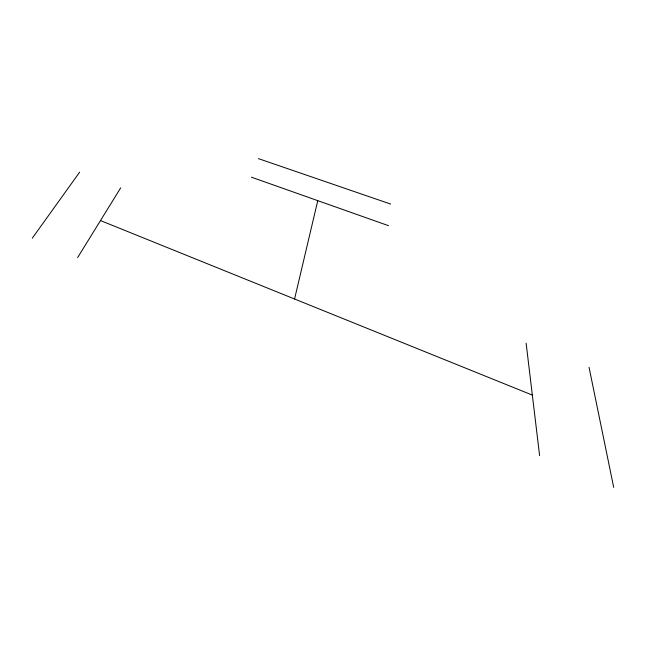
<?xml version="1.0" encoding="UTF-8"?>
<svg xmlns="http://www.w3.org/2000/svg" width="646" height="646" viewBox="0 0 646 646"><rect width="100%" height="100%" fill="white"/><g stroke="black" fill="none" stroke-linecap="round" stroke-linejoin="round"><path stroke-width="0.97" d="M294.56 299.001L317.767 200.648M77.617 257.601L120.681 187.865M32.3 238.18L79.66 172.151M258.392 158.617L390.677 204.071M251.415 177.182L388.521 225.68M100.485 220.561L532.344 395.11M589.047 367.299L613.7 487.383M526.119 343.188L539.612 455.624"/></g></svg>
